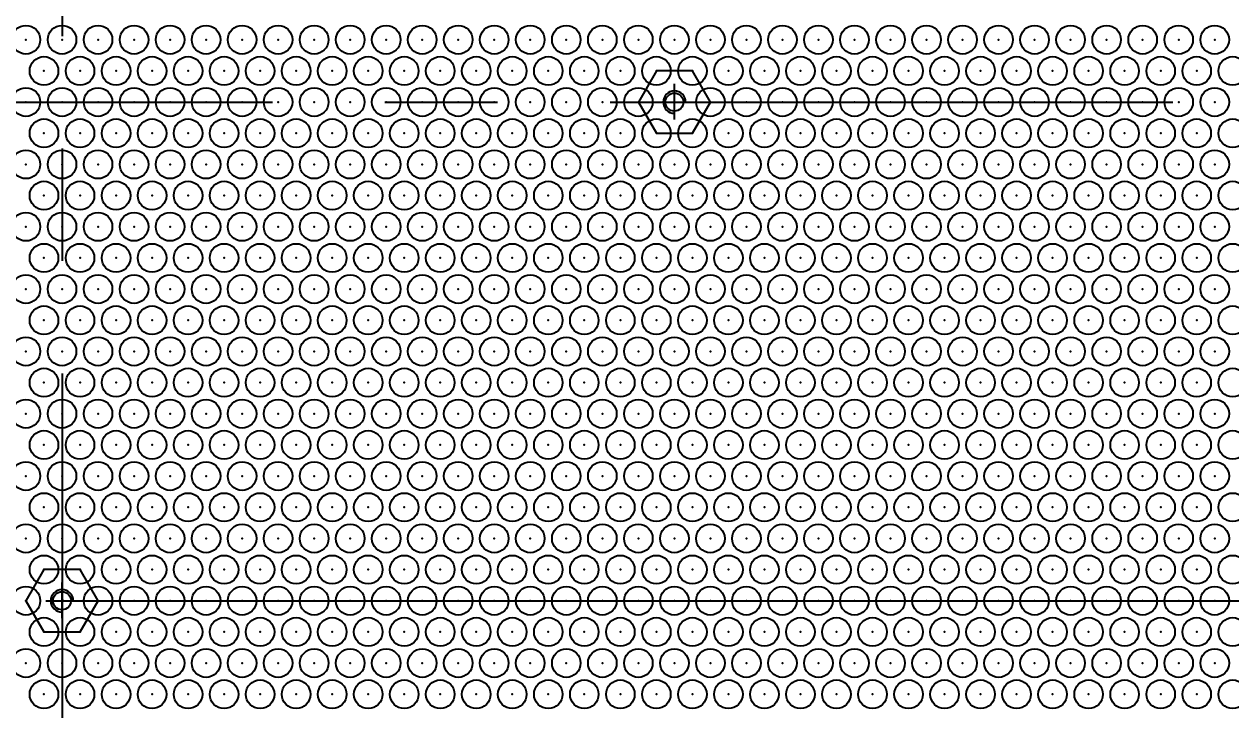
# Model space of a CAD drawing. Extents: x 193 to 9179, y 3 to 6441.
# Drawn here: x 2261 to 3333, y 3801 to 4410 of the extents above; entities that cross this region are included whole.
import ezdxf

# ---------------------------------------------------------------- set-up
doc = ezdxf.new("R2010")
doc.units = 0
doc.header["$LTSCALE"] = 400
doc.header["$MEASUREMENT"] = 0
doc.linetypes.add('CENTER', pattern=[2, 1.25, -0.25, 0.25, -0.25])
for name, color, linetype in [('1', 1, 'CENTER'), ('3', 3, 'CONTINUOUS'), ('4', 4, 'CONTINUOUS')]:
    doc.layers.add(name, color=color, linetype=linetype)
doc.styles.add('ROMANS', font='romans.shx', dxfattribs={"bigfont": 'whgtxt.shx'})

msp = doc.modelspace()

# ---------------------------------------------------------------- linework, layer by layer
at = {"layer": '1'}
for p, q in [((2294.9, 5699.9), (2294.9, 2781.2)), ((381.8, 4341.2), (4290.1, 4341.2))]:
    msp.add_line(p, q, dxfattribs=at)
at = {"layer": '3', "linetype": 'CENTER'}
for p, q in [((2822.9, 4368.9), (2806.9, 4341.2)), ((2854.9, 4368.9), (2822.9, 4368.9)), ((2870.9, 4341.2), (2854.9, 4368.9)), ((2806.9, 4341.2), (2822.9, 4313.5)), ((2854.9, 4313.5), (2870.9, 4341.2)), ((2822.9, 4313.5), (2854.9, 4313.5)), ((2278.9, 3925.5), (2262.9, 3897.8)), ((2310.9, 3925.5), (2278.9, 3925.5)), ((2326.9, 3897.8), (2310.9, 3925.5)), ((2262.9, 3897.8), (2278.9, 3870.1)), ((2310.9, 3870.1), (2326.9, 3897.8)), ((2278.9, 3870.1), (2310.9, 3870.1))]:
    msp.add_line(p, q, dxfattribs=at)
at = {"layer": '3'}
for centre, radius in [((2294.9, 4341.2), 1330.2), ((2838.9, 4341.2), 8), ((2294.9, 3897.8), 8)]:
    msp.add_circle(centre, radius, dxfattribs=at)
at = {"layer": '4'}
for p, q in [((2838.9, 4325.8), (2838.9, 4357.5)), ((2294.9, 3882.4), (2294.9, 3914.1))]:
    msp.add_line(p, q, dxfattribs=at)
at = {"layer": '4', "color": 4}
for p, q in [((2824.5, 4341.2), (2853, 4341.2)), ((2280.5, 3897.8), (2309, 3897.8)), ((2296.2, 3897.8), (3507.8, 3897.8))]:
    msp.add_line(p, q, dxfattribs=at)
at = {"layer": '4'}
for centre in [(2262.9, 4396.6), (2294.9, 4396.6), (2326.9, 4396.6), (2358.9, 4396.6), (2390.9, 4396.6), (2422.9, 4396.6), (2454.9, 4396.6), (2486.9, 4396.6), (2518.9, 4396.6), (2550.9, 4396.6), (2582.9, 4396.6), (2614.9, 4396.6), (2646.9, 4396.6), (2678.9, 4396.6), (2710.9, 4396.6), (2742.9, 4396.6), (2774.9, 4396.6), (2806.9, 4396.6), (2838.9, 4396.6), (2870.9, 4396.6), (2902.9, 4396.6), (2934.9, 4396.6), (2966.9, 4396.6), (2998.9, 4396.6), (3030.9, 4396.6), (3062.9, 4396.6), (3094.9, 4396.6), (3126.9, 4396.6), (3158.9, 4396.6), (3190.9, 4396.6), (3222.9, 4396.6), (3254.9, 4396.6), (3286.9, 4396.6), (3318.9, 4396.6), (2278.9, 4368.9), (2310.9, 4368.9), (2342.9, 4368.9), (2374.9, 4368.9), (2406.9, 4368.9), (2438.9, 4368.9), (2470.9, 4368.9), (2502.9, 4368.9), (2534.9, 4368.9), (2566.9, 4368.9), (2598.9, 4368.9), (2630.9, 4368.9), (2662.9, 4368.9), (2694.9, 4368.9), (2726.9, 4368.9), (2758.9, 4368.9), (2790.9, 4368.9), (2822.9, 4368.9), (2854.9, 4368.9), (2886.9, 4368.9), (2918.9, 4368.9), (2950.9, 4368.9), (2982.9, 4368.9), (3014.9, 4368.9), (3046.9, 4368.9), (3078.9, 4368.9), (3110.9, 4368.9), (3142.9, 4368.9), (3174.9, 4368.9), (3206.9, 4368.9), (3238.9, 4368.9), (3270.9, 4368.9), (3302.9, 4368.9), (3334.9, 4368.9), (2262.9, 4341.2), (2294.9, 4341.2), (2326.9, 4341.2), (2358.9, 4341.2), (2390.9, 4341.2), (2422.9, 4341.2), (2454.9, 4341.2), (2486.9, 4341.2), (2518.9, 4341.2), (2550.9, 4341.2), (2582.9, 4341.2), (2614.9, 4341.2), (2646.9, 4341.2), (2678.9, 4341.2), (2710.9, 4341.2), (2742.9, 4341.2), (2774.9, 4341.2), (2806.9, 4341.2), (2870.9, 4341.2), (2902.9, 4341.2), (2934.9, 4341.2), (2966.9, 4341.2), (2998.9, 4341.2), (3030.9, 4341.2), (3062.9, 4341.2), (3094.9, 4341.2), (3126.9, 4341.2), (3158.9, 4341.2), (3190.9, 4341.2), (3222.9, 4341.2), (3254.9, 4341.2), (3286.9, 4341.2), (3318.9, 4341.2), (2278.9, 4313.5), (2310.9, 4313.5), (2342.9, 4313.5), (2374.9, 4313.5), (2406.9, 4313.5), (2438.9, 4313.5), (2470.9, 4313.5), (2502.9, 4313.5), (2534.9, 4313.5), (2566.9, 4313.5), (2598.9, 4313.5), (2630.9, 4313.5), (2662.9, 4313.5), (2694.9, 4313.5), (2726.9, 4313.5), (2758.9, 4313.5), (2790.9, 4313.5), (2822.9, 4313.5), (2854.9, 4313.5), (2886.9, 4313.5), (2918.9, 4313.5), (2950.9, 4313.5), (2982.9, 4313.5), (3014.9, 4313.5), (3046.9, 4313.5), (3078.9, 4313.5), (3110.9, 4313.5), (3142.9, 4313.5), (3174.9, 4313.5), (3206.9, 4313.5), (3238.9, 4313.5), (3270.9, 4313.5), (3302.9, 4313.5), (3334.9, 4313.5), (2262.9, 4285.8), (2294.9, 4285.8), (2326.9, 4285.8), (2358.9, 4285.8), (2390.9, 4285.8), (2422.9, 4285.8), (2454.9, 4285.8), (2486.9, 4285.8), (2518.9, 4285.8), (2550.9, 4285.8), (2582.9, 4285.8), (2614.9, 4285.8), (2646.9, 4285.8), (2678.9, 4285.8), (2710.9, 4285.8), (2742.9, 4285.8), (2774.9, 4285.8), (2806.9, 4285.8), (2838.9, 4285.8), (2870.9, 4285.8), (2902.9, 4285.8), (2934.9, 4285.8), (2966.9, 4285.8), (2998.9, 4285.8), (3030.9, 4285.8), (3062.9, 4285.8), (3094.9, 4285.8), (3126.9, 4285.8), (3158.9, 4285.8), (3190.9, 4285.8), (3222.9, 4285.8), (3254.9, 4285.8), (3286.9, 4285.8), (3318.9, 4285.8), (2278.9, 4258.1), (2310.9, 4258.1), (2342.9, 4258.1), (2374.9, 4258.1), (2406.9, 4258.1), (2438.9, 4258.1), (2470.9, 4258.1), (2502.9, 4258.1), (2534.9, 4258.1), (2566.9, 4258.1), (2598.9, 4258.1), (2630.9, 4258.1), (2662.9, 4258.1), (2694.9, 4258.1), (2726.9, 4258.1), (2758.9, 4258.1), (2790.9, 4258.1), (2822.9, 4258.1), (2854.9, 4258.1), (2886.9, 4258.1), (2918.9, 4258.1), (2950.9, 4258.1), (2982.9, 4258.1), (3014.9, 4258.1), (3046.9, 4258.1), (3078.9, 4258.1), (3110.9, 4258.1), (3142.9, 4258.1), (3174.9, 4258.1), (3206.9, 4258.1), (3238.9, 4258.1), (3270.9, 4258.1), (3302.9, 4258.1), (3334.9, 4258.1), (2262.9, 4230.4), (2294.9, 4230.4), (2326.9, 4230.4), (2358.9, 4230.4), (2390.9, 4230.4), (2422.9, 4230.4), (2454.9, 4230.4), (2486.9, 4230.4), (2518.9, 4230.4), (2550.9, 4230.4), (2582.9, 4230.4), (2614.9, 4230.4), (2646.9, 4230.4), (2678.9, 4230.4), (2710.9, 4230.4), (2742.9, 4230.4), (2774.9, 4230.4), (2806.9, 4230.4), (2838.9, 4230.4), (2870.9, 4230.4), (2902.9, 4230.4), (2934.9, 4230.4), (2966.9, 4230.4), (2998.9, 4230.4), (3030.9, 4230.4), (3062.9, 4230.4), (3094.9, 4230.4), (3126.9, 4230.4), (3158.9, 4230.4), (3190.9, 4230.4), (3222.9, 4230.4), (3254.9, 4230.4), (3286.9, 4230.4), (3318.9, 4230.4), (2278.9, 4202.6), (2310.9, 4202.6), (2342.9, 4202.6), (2374.9, 4202.6), (2406.9, 4202.6), (2438.9, 4202.6), (2470.9, 4202.6), (2502.9, 4202.6), (2534.9, 4202.6), (2566.9, 4202.6), (2598.9, 4202.6), (2630.9, 4202.6), (2662.9, 4202.6), (2694.9, 4202.6), (2726.9, 4202.6), (2758.9, 4202.6), (2790.9, 4202.6), (2822.9, 4202.6), (2854.9, 4202.6), (2886.9, 4202.6), (2918.9, 4202.6), (2950.9, 4202.6), (2982.9, 4202.6), (3014.9, 4202.6), (3046.9, 4202.6), (3078.9, 4202.6), (3110.9, 4202.6), (3142.9, 4202.6), (3174.9, 4202.6), (3206.9, 4202.6), (3238.9, 4202.6), (3270.9, 4202.6), (3302.9, 4202.6), (3334.9, 4202.6), (2262.9, 4174.9), (2294.9, 4174.9), (2326.9, 4174.9), (2358.9, 4174.9), (2390.9, 4174.9), (2422.9, 4174.9), (2454.9, 4174.9), (2486.9, 4174.9), (2518.9, 4174.9), (2550.9, 4174.9), (2582.9, 4174.9), (2614.9, 4174.9), (2646.9, 4174.9), (2678.9, 4174.9), (2710.9, 4174.9), (2742.9, 4174.9), (2774.9, 4174.9), (2806.9, 4174.9), (2838.9, 4174.9), (2870.9, 4174.9), (2902.9, 4174.9), (2934.9, 4174.9), (2966.9, 4174.9), (2998.9, 4174.9), (3030.9, 4174.9), (3062.9, 4174.9), (3094.9, 4174.9), (3126.9, 4174.9), (3158.9, 4174.9), (3190.9, 4174.9), (3222.9, 4174.9), (3254.9, 4174.9), (3286.9, 4174.9), (3318.9, 4174.9), (2278.9, 4147.2), (2310.9, 4147.2), (2342.9, 4147.2), (2374.9, 4147.2), (2406.9, 4147.2), (2438.9, 4147.2), (2470.9, 4147.2), (2502.9, 4147.2), (2534.9, 4147.2), (2566.9, 4147.2), (2598.9, 4147.2), (2630.9, 4147.2), (2662.9, 4147.2), (2694.9, 4147.2), (2726.9, 4147.2), (2758.9, 4147.2), (2790.9, 4147.2), (2822.9, 4147.2), (2854.9, 4147.2), (2886.9, 4147.2), (2918.9, 4147.2), (2950.9, 4147.2), (2982.9, 4147.2), (3014.9, 4147.2), (3046.9, 4147.2), (3078.9, 4147.2), (3110.9, 4147.2), (3142.9, 4147.2), (3174.9, 4147.2), (3206.9, 4147.2), (3238.9, 4147.2), (3270.9, 4147.2), (3302.9, 4147.2), (3334.9, 4147.2), (2262.9, 4119.5), (2294.9, 4119.5), (2326.9, 4119.5), (2358.9, 4119.5), (2390.9, 4119.5), (2422.9, 4119.5), (2454.9, 4119.5), (2486.9, 4119.5), (2518.9, 4119.5), (2550.9, 4119.5), (2582.9, 4119.5), (2614.9, 4119.5), (2646.9, 4119.5), (2678.9, 4119.5), (2710.9, 4119.5), (2742.9, 4119.5), (2774.9, 4119.5), (2806.9, 4119.5), (2838.9, 4119.5), (2870.9, 4119.5), (2902.9, 4119.5), (2934.9, 4119.5), (2966.9, 4119.5), (2998.9, 4119.5), (3030.9, 4119.5), (3062.9, 4119.5), (3094.9, 4119.5), (3126.9, 4119.5), (3158.9, 4119.5), (3190.9, 4119.5), (3222.9, 4119.5), (3254.9, 4119.5), (3286.9, 4119.5), (3318.9, 4119.5), (2278.9, 4091.8), (2310.9, 4091.8), (2342.9, 4091.8), (2374.9, 4091.8), (2406.9, 4091.8), (2438.9, 4091.8), (2470.9, 4091.8), (2502.9, 4091.8), (2534.9, 4091.8), (2566.9, 4091.8), (2598.9, 4091.8), (2630.9, 4091.8), (2662.9, 4091.8), (2694.9, 4091.8), (2726.9, 4091.8), (2758.9, 4091.8), (2790.9, 4091.8), (2822.9, 4091.8), (2854.9, 4091.8), (2886.9, 4091.8), (2918.9, 4091.8), (2950.9, 4091.8), (2982.9, 4091.8), (3014.9, 4091.8), (3046.9, 4091.8), (3078.9, 4091.8), (3110.9, 4091.8), (3142.9, 4091.8), (3174.9, 4091.8), (3206.9, 4091.8), (3238.9, 4091.8), (3270.9, 4091.8), (3302.9, 4091.8), (3334.9, 4091.8), (2262.9, 4064.1), (2294.9, 4064.1), (2326.9, 4064.1), (2358.9, 4064.1), (2390.9, 4064.1), (2422.9, 4064.1), (2454.9, 4064.1), (2486.9, 4064.1), (2518.9, 4064.1), (2550.9, 4064.1), (2582.9, 4064.1), (2614.9, 4064.1), (2646.9, 4064.1), (2678.9, 4064.1), (2710.9, 4064.1), (2742.9, 4064.1), (2774.9, 4064.1), (2806.9, 4064.1), (2838.9, 4064.1), (2870.9, 4064.1), (2902.9, 4064.1), (2934.9, 4064.1), (2966.9, 4064.1), (2998.9, 4064.1), (3030.9, 4064.1), (3062.9, 4064.1), (3094.9, 4064.1), (3126.9, 4064.1), (3158.9, 4064.1), (3190.9, 4064.1), (3222.9, 4064.1), (3254.9, 4064.1), (3286.9, 4064.1), (3318.9, 4064.1), (2278.9, 4036.4), (2310.9, 4036.4), (2342.9, 4036.4), (2374.9, 4036.4), (2406.9, 4036.4), (2438.9, 4036.4), (2470.9, 4036.4), (2502.9, 4036.4), (2534.9, 4036.4), (2566.9, 4036.4), (2598.9, 4036.4), (2630.9, 4036.4), (2662.9, 4036.4), (2694.9, 4036.4), (2726.9, 4036.4), (2758.9, 4036.4), (2790.9, 4036.4), (2822.9, 4036.4), (2854.9, 4036.4), (2886.9, 4036.4), (2918.9, 4036.4), (2950.9, 4036.4), (2982.9, 4036.4), (3014.9, 4036.4), (3046.9, 4036.4), (3078.9, 4036.4), (3110.9, 4036.4), (3142.9, 4036.4), (3174.9, 4036.4), (3206.9, 4036.4), (3238.9, 4036.4), (3270.9, 4036.4), (3302.9, 4036.4), (3334.9, 4036.4), (2262.9, 4008.7), (2294.9, 4008.7), (2326.9, 4008.7), (2358.9, 4008.7), (2390.9, 4008.7), (2422.9, 4008.7), (2454.9, 4008.7), (2486.9, 4008.7), (2518.9, 4008.7), (2550.9, 4008.7), (2582.9, 4008.7), (2614.9, 4008.7), (2646.9, 4008.7), (2678.9, 4008.7), (2710.9, 4008.7), (2742.9, 4008.7), (2774.9, 4008.7), (2806.9, 4008.7), (2838.9, 4008.7), (2870.9, 4008.7), (2902.9, 4008.7), (2934.9, 4008.7), (2966.9, 4008.7), (2998.9, 4008.7), (3030.9, 4008.7), (3062.9, 4008.7), (3094.9, 4008.7), (3126.9, 4008.7), (3158.9, 4008.7), (3190.9, 4008.7), (3222.9, 4008.7), (3254.9, 4008.7), (3286.9, 4008.7), (3318.9, 4008.7), (2278.9, 3980.9), (2310.9, 3980.9), (2342.9, 3980.9), (2374.9, 3980.9), (2406.9, 3980.9), (2438.9, 3980.9), (2470.9, 3980.9), (2502.9, 3980.9), (2534.9, 3980.9), (2566.9, 3980.9), (2598.9, 3980.9), (2630.9, 3980.9), (2662.9, 3980.9), (2694.9, 3980.9), (2726.9, 3980.9), (2758.9, 3980.9), (2790.9, 3980.9), (2822.9, 3980.9), (2854.9, 3980.9), (2886.9, 3980.9), (2918.9, 3980.9), (2950.9, 3980.9), (2982.9, 3980.9), (3014.9, 3980.9), (3046.9, 3980.9), (3078.9, 3980.9), (3110.9, 3980.9), (3142.9, 3980.9), (3174.9, 3980.9), (3206.9, 3980.9), (3238.9, 3980.9), (3270.9, 3980.9), (3302.9, 3980.9), (3334.9, 3980.9), (2262.9, 3953.2), (2294.9, 3953.2), (2326.9, 3953.2), (2358.9, 3953.2), (2390.9, 3953.2), (2422.9, 3953.2), (2454.9, 3953.2), (2486.9, 3953.2), (2518.9, 3953.2), (2550.9, 3953.2), (2582.9, 3953.2), (2614.9, 3953.2), (2646.9, 3953.2), (2678.9, 3953.2), (2710.9, 3953.2), (2742.9, 3953.2), (2774.9, 3953.2), (2806.9, 3953.2), (2838.9, 3953.2), (2870.9, 3953.2), (2902.9, 3953.2), (2934.9, 3953.2), (2966.9, 3953.2), (2998.9, 3953.2), (3030.9, 3953.2), (3062.9, 3953.2), (3094.9, 3953.2), (3126.9, 3953.2), (3158.9, 3953.2), (3190.9, 3953.2), (3222.9, 3953.2), (3254.9, 3953.2), (3286.9, 3953.2), (3318.9, 3953.2), (2278.9, 3925.5), (2310.9, 3925.5), (2342.9, 3925.5), (2374.9, 3925.5), (2406.9, 3925.5), (2438.9, 3925.5), (2470.9, 3925.5), (2502.9, 3925.5), (2534.9, 3925.5), (2566.9, 3925.5), (2598.9, 3925.5), (2630.9, 3925.5), (2662.9, 3925.5), (2694.9, 3925.5), (2726.9, 3925.5), (2758.9, 3925.5), (2790.9, 3925.5), (2822.9, 3925.5), (2854.9, 3925.5), (2886.9, 3925.5), (2918.9, 3925.5), (2950.9, 3925.5), (2982.9, 3925.5), (3014.9, 3925.5), (3046.9, 3925.5), (3078.9, 3925.5), (3110.9, 3925.5), (3142.9, 3925.5), (3174.9, 3925.5), (3206.9, 3925.5), (3238.9, 3925.5), (3270.9, 3925.5), (3302.9, 3925.5), (3334.9, 3925.5), (2262.9, 3897.8), (2326.9, 3897.8), (2358.9, 3897.8), (2390.9, 3897.8), (2422.9, 3897.8), (2454.9, 3897.8), (2486.9, 3897.8), (2518.9, 3897.8), (2550.9, 3897.8), (2582.9, 3897.8), (2614.9, 3897.8), (2646.9, 3897.8), (2678.9, 3897.8), (2710.9, 3897.8), (2742.9, 3897.8), (2774.9, 3897.8), (2806.9, 3897.8), (2838.9, 3897.8), (2870.9, 3897.8), (2902.9, 3897.8), (2934.9, 3897.8), (2966.9, 3897.8), (2998.9, 3897.8), (3030.9, 3897.8), (3062.9, 3897.8), (3094.9, 3897.8), (3126.9, 3897.8), (3158.9, 3897.8), (3190.9, 3897.8), (3222.9, 3897.8), (3254.9, 3897.8), (3286.9, 3897.8), (3318.9, 3897.8), (2278.9, 3870.1), (2310.9, 3870.1), (2342.9, 3870.1), (2374.9, 3870.1), (2406.9, 3870.1), (2438.9, 3870.1), (2470.9, 3870.1), (2502.9, 3870.1), (2534.9, 3870.1), (2566.9, 3870.1), (2598.9, 3870.1), (2630.9, 3870.1), (2662.9, 3870.1), (2694.9, 3870.1), (2726.9, 3870.1), (2758.9, 3870.1), (2790.9, 3870.1), (2822.9, 3870.1), (2854.9, 3870.1), (2886.9, 3870.1), (2918.9, 3870.1), (2950.9, 3870.1), (2982.9, 3870.1), (3014.9, 3870.1), (3046.9, 3870.1), (3078.9, 3870.1), (3110.9, 3870.1), (3142.9, 3870.1), (3174.9, 3870.1), (3206.9, 3870.1), (3238.9, 3870.1), (3270.9, 3870.1), (3302.9, 3870.1), (3334.9, 3870.1), (2262.9, 3842.4), (2294.9, 3842.4), (2326.9, 3842.4), (2358.9, 3842.4), (2390.9, 3842.4), (2422.9, 3842.4), (2454.9, 3842.4), (2486.9, 3842.4), (2518.9, 3842.4), (2550.9, 3842.4), (2582.9, 3842.4), (2614.9, 3842.4), (2646.9, 3842.4), (2678.9, 3842.4), (2710.9, 3842.4), (2742.9, 3842.4), (2774.9, 3842.4), (2806.9, 3842.4), (2838.9, 3842.4), (2870.9, 3842.4), (2902.9, 3842.4), (2934.9, 3842.4), (2966.9, 3842.4), (2998.9, 3842.4), (3030.9, 3842.4), (3062.9, 3842.4), (3094.9, 3842.4), (3126.9, 3842.4), (3158.9, 3842.4), (3190.9, 3842.4), (3222.9, 3842.4), (3254.9, 3842.4), (3286.9, 3842.4), (3318.9, 3842.4), (2278.9, 3814.7), (2310.9, 3814.7), (2342.9, 3814.7), (2374.9, 3814.7), (2406.9, 3814.7), (2438.9, 3814.7), (2470.9, 3814.7), (2502.9, 3814.7), (2534.9, 3814.7), (2566.9, 3814.7), (2598.9, 3814.7), (2630.9, 3814.7), (2662.9, 3814.7), (2694.9, 3814.7), (2726.9, 3814.7), (2758.9, 3814.7), (2790.9, 3814.7), (2822.9, 3814.7), (2854.9, 3814.7), (2886.9, 3814.7), (2918.9, 3814.7), (2950.9, 3814.7), (2982.9, 3814.7), (3014.9, 3814.7), (3046.9, 3814.7), (3078.9, 3814.7), (3110.9, 3814.7), (3142.9, 3814.7), (3174.9, 3814.7), (3206.9, 3814.7), (3238.9, 3814.7), (3270.9, 3814.7), (3302.9, 3814.7), (3334.9, 3814.7)]:
    msp.add_circle(centre, 12.7, dxfattribs=at)
for centre in [(2838.9, 4341.2), (2294.9, 3897.8)]:
    msp.add_arc(centre, 10, 0, 270, dxfattribs=at)
for p in [(2262.9, 4396.6), (2294.9, 4396.6), (2326.9, 4396.6), (2358.9, 4396.6), (2390.9, 4396.6), (2422.9, 4396.6), (2454.9, 4396.6), (2486.9, 4396.6), (2518.9, 4396.6), (2550.9, 4396.6), (2582.9, 4396.6), (2614.9, 4396.6), (2646.9, 4396.6), (2678.9, 4396.6), (2710.9, 4396.6), (2742.9, 4396.6), (2774.9, 4396.6), (2806.9, 4396.6), (2838.9, 4396.6), (2870.9, 4396.6), (2902.9, 4396.6), (2934.9, 4396.6), (2966.9, 4396.6), (2998.9, 4396.6), (3030.9, 4396.6), (3062.9, 4396.6), (3094.9, 4396.6), (3126.9, 4396.6), (3158.9, 4396.6), (3190.9, 4396.6), (3222.9, 4396.6), (3254.9, 4396.6), (3286.9, 4396.6), (3318.9, 4396.6), (2278.9, 4368.9), (2310.9, 4368.9), (2342.9, 4368.9), (2374.9, 4368.9), (2406.9, 4368.9), (2438.9, 4368.9), (2470.9, 4368.9), (2502.9, 4368.9), (2534.9, 4368.9), (2566.9, 4368.9), (2598.9, 4368.9), (2630.9, 4368.9), (2662.9, 4368.9), (2694.9, 4368.9), (2726.9, 4368.9), (2758.9, 4368.9), (2790.9, 4368.9), (2822.9, 4368.9), (2854.9, 4368.9), (2886.9, 4368.9), (2918.9, 4368.9), (2950.9, 4368.9), (2982.9, 4368.9), (3014.9, 4368.9), (3046.9, 4368.9), (3078.9, 4368.9), (3110.9, 4368.9), (3142.9, 4368.9), (3174.9, 4368.9), (3206.9, 4368.9), (3238.9, 4368.9), (3270.9, 4368.9), (3302.9, 4368.9), (2262.9, 4341.2), (2294.9, 4341.2), (2326.9, 4341.2), (2358.9, 4341.2), (2390.9, 4341.2), (2422.9, 4341.2), (2454.9, 4341.2), (2486.9, 4341.2), (2518.9, 4341.2), (2550.9, 4341.2), (2582.9, 4341.2), (2614.9, 4341.2), (2646.9, 4341.2), (2678.9, 4341.2), (2710.9, 4341.2), (2742.9, 4341.2), (2774.9, 4341.2), (2806.9, 4341.2), (2838.8, 4341.2), (2838.9, 4341.2), (2838.9, 4341.2), (2870.9, 4341.2), (2902.9, 4341.2), (2934.9, 4341.2), (2966.9, 4341.2), (2998.9, 4341.2), (3030.9, 4341.2), (3062.9, 4341.2), (3094.9, 4341.2), (3126.9, 4341.2), (3158.9, 4341.2), (3190.9, 4341.2), (3222.9, 4341.2), (3254.9, 4341.2), (3286.9, 4341.2), (3318.9, 4341.2), (2278.9, 4313.5), (2310.9, 4313.5), (2342.9, 4313.5), (2374.9, 4313.5), (2406.9, 4313.5), (2438.9, 4313.5), (2470.9, 4313.5), (2502.9, 4313.5), (2534.9, 4313.5), (2566.9, 4313.5), (2598.9, 4313.5), (2630.9, 4313.5), (2662.9, 4313.5), (2694.9, 4313.5), (2726.9, 4313.5), (2758.9, 4313.5), (2790.9, 4313.5), (2822.9, 4313.5), (2854.9, 4313.5), (2886.9, 4313.5), (2918.9, 4313.5), (2950.9, 4313.5), (2982.9, 4313.5), (3014.9, 4313.5), (3046.9, 4313.5), (3078.9, 4313.5), (3110.9, 4313.5), (3142.9, 4313.5), (3174.9, 4313.5), (3206.9, 4313.5), (3238.9, 4313.5), (3270.9, 4313.5), (3302.9, 4313.5), (2262.9, 4285.8), (2294.9, 4285.8), (2326.9, 4285.8), (2358.9, 4285.8), (2390.9, 4285.8), (2422.9, 4285.8), (2454.9, 4285.8), (2486.9, 4285.8), (2518.9, 4285.8), (2550.9, 4285.8), (2582.9, 4285.8), (2614.9, 4285.8), (2646.9, 4285.8), (2678.9, 4285.8), (2710.9, 4285.8), (2742.9, 4285.8), (2774.9, 4285.8), (2806.9, 4285.8), (2838.9, 4285.8), (2870.9, 4285.8), (2902.9, 4285.8), (2934.9, 4285.8), (2966.9, 4285.8), (2998.9, 4285.8), (3030.9, 4285.8), (3062.9, 4285.8), (3094.9, 4285.8), (3126.9, 4285.8), (3158.9, 4285.8), (3190.9, 4285.8), (3222.9, 4285.8), (3254.9, 4285.8), (3286.9, 4285.8), (3318.9, 4285.8), (2278.9, 4258.1), (2310.9, 4258.1), (2342.9, 4258.1), (2374.9, 4258.1), (2406.9, 4258.1), (2438.9, 4258.1), (2470.9, 4258.1), (2502.9, 4258.1), (2534.9, 4258.1), (2566.9, 4258.1), (2598.9, 4258.1), (2630.9, 4258.1), (2662.9, 4258.1), (2694.9, 4258.1), (2726.9, 4258.1), (2758.9, 4258.1), (2790.9, 4258.1), (2822.9, 4258.1), (2854.9, 4258.1), (2886.9, 4258.1), (2918.9, 4258.1), (2950.9, 4258.1), (2982.9, 4258.1), (3014.9, 4258.1), (3046.9, 4258.1), (3078.9, 4258.1), (3110.9, 4258.1), (3142.9, 4258.1), (3174.9, 4258.1), (3206.9, 4258.1), (3238.9, 4258.1), (3270.9, 4258.1), (3302.9, 4258.1), (2262.9, 4230.4), (2294.9, 4230.4), (2326.9, 4230.4), (2358.9, 4230.4), (2390.9, 4230.4), (2422.9, 4230.4), (2454.9, 4230.4), (2486.9, 4230.4), (2518.9, 4230.4), (2550.9, 4230.4), (2582.9, 4230.4), (2614.9, 4230.4), (2646.9, 4230.4), (2678.9, 4230.4), (2710.9, 4230.4), (2742.9, 4230.4), (2774.9, 4230.4), (2806.9, 4230.4), (2838.9, 4230.4), (2870.9, 4230.4), (2902.9, 4230.4), (2934.9, 4230.4), (2966.9, 4230.4), (2998.9, 4230.4), (3030.9, 4230.4), (3062.9, 4230.4), (3094.9, 4230.4), (3126.9, 4230.4), (3158.9, 4230.4), (3190.9, 4230.4), (3222.9, 4230.4), (3254.9, 4230.4), (3286.9, 4230.4), (3318.9, 4230.4), (2278.9, 4202.6), (2310.9, 4202.6), (2342.9, 4202.6), (2374.9, 4202.6), (2406.9, 4202.6), (2438.9, 4202.6), (2470.9, 4202.6), (2502.9, 4202.6), (2534.9, 4202.6), (2566.9, 4202.6), (2598.9, 4202.6), (2630.9, 4202.6), (2662.9, 4202.6), (2694.9, 4202.6), (2726.9, 4202.6), (2758.9, 4202.6), (2790.9, 4202.6), (2822.9, 4202.6), (2854.9, 4202.6), (2886.9, 4202.6), (2918.9, 4202.6), (2950.9, 4202.6), (2982.9, 4202.6), (3014.9, 4202.6), (3046.9, 4202.6), (3078.9, 4202.6), (3110.9, 4202.6), (3142.9, 4202.6), (3174.9, 4202.6), (3206.9, 4202.6), (3238.9, 4202.6), (3270.9, 4202.6), (3302.9, 4202.6), (2262.9, 4174.9), (2294.9, 4174.9), (2326.9, 4174.9), (2358.9, 4174.9), (2390.9, 4174.9), (2422.9, 4174.9), (2454.9, 4174.9), (2486.9, 4174.9), (2518.9, 4174.9), (2550.9, 4174.9), (2582.9, 4174.9), (2614.9, 4174.9), (2646.9, 4174.9), (2678.9, 4174.9), (2710.9, 4174.9), (2742.9, 4174.9), (2774.9, 4174.9), (2806.9, 4174.9), (2838.9, 4174.9), (2870.9, 4174.9), (2902.9, 4174.9), (2934.9, 4174.9), (2966.9, 4174.9), (2998.9, 4174.9), (3030.9, 4174.9), (3062.9, 4174.9), (3094.9, 4174.9), (3126.9, 4174.9), (3158.9, 4174.9), (3190.9, 4174.9), (3222.9, 4174.9), (3254.9, 4174.9), (3286.9, 4174.9), (3318.9, 4174.9), (2278.9, 4147.2), (2310.9, 4147.2), (2342.9, 4147.2), (2374.9, 4147.2), (2406.9, 4147.2), (2438.9, 4147.2), (2470.9, 4147.2), (2502.9, 4147.2), (2534.9, 4147.2), (2566.9, 4147.2), (2598.9, 4147.2), (2630.9, 4147.2), (2662.9, 4147.2), (2694.9, 4147.2), (2726.9, 4147.2), (2758.9, 4147.2), (2790.9, 4147.2), (2822.9, 4147.2), (2854.9, 4147.2), (2886.9, 4147.2), (2918.9, 4147.2), (2950.9, 4147.2), (2982.9, 4147.2), (3014.9, 4147.2), (3046.9, 4147.2), (3078.9, 4147.2), (3110.9, 4147.2), (3142.9, 4147.2), (3174.9, 4147.2), (3206.9, 4147.2), (3238.9, 4147.2), (3270.9, 4147.2), (3302.9, 4147.2), (2262.9, 4119.5), (2294.9, 4119.5), (2326.9, 4119.5), (2358.9, 4119.5), (2390.9, 4119.5), (2422.9, 4119.5), (2454.9, 4119.5), (2486.9, 4119.5), (2518.9, 4119.5), (2550.9, 4119.5), (2582.9, 4119.5), (2614.9, 4119.5), (2646.9, 4119.5), (2678.9, 4119.5), (2710.9, 4119.5), (2742.9, 4119.5), (2774.9, 4119.5), (2806.9, 4119.5), (2838.9, 4119.5), (2870.9, 4119.5), (2902.9, 4119.5), (2934.9, 4119.5), (2966.9, 4119.5), (2998.9, 4119.5), (3030.9, 4119.5), (3062.9, 4119.5), (3094.9, 4119.5), (3126.9, 4119.5), (3158.9, 4119.5), (3190.9, 4119.5), (3222.9, 4119.5), (3254.9, 4119.5), (3286.9, 4119.5), (3318.9, 4119.5), (2278.9, 4091.8), (2310.9, 4091.8), (2342.9, 4091.8), (2374.9, 4091.8), (2406.9, 4091.8), (2438.9, 4091.8), (2470.9, 4091.8), (2502.9, 4091.8), (2534.9, 4091.8), (2566.9, 4091.8), (2598.9, 4091.8), (2630.9, 4091.8), (2662.9, 4091.8), (2694.9, 4091.8), (2726.9, 4091.8), (2758.9, 4091.8), (2790.9, 4091.8), (2822.9, 4091.8), (2854.9, 4091.8), (2886.9, 4091.8), (2918.9, 4091.8), (2950.9, 4091.8), (2982.9, 4091.8), (3014.9, 4091.8), (3046.9, 4091.8), (3078.9, 4091.8), (3110.9, 4091.8), (3142.9, 4091.8), (3174.9, 4091.8), (3206.9, 4091.8), (3238.9, 4091.8), (3270.9, 4091.8), (3302.9, 4091.8), (2262.9, 4064.1), (2294.9, 4064.1), (2326.9, 4064.1), (2358.9, 4064.1), (2390.9, 4064.1), (2422.9, 4064.1), (2454.9, 4064.1), (2486.9, 4064.1), (2518.9, 4064.1), (2550.9, 4064.1), (2582.9, 4064.1), (2614.9, 4064.1), (2646.9, 4064.1), (2678.9, 4064.1), (2710.9, 4064.1), (2742.9, 4064.1), (2774.9, 4064.1), (2806.9, 4064.1), (2838.9, 4064.1), (2870.9, 4064.1), (2902.9, 4064.1), (2934.9, 4064.1), (2966.9, 4064.1), (2998.9, 4064.1), (3030.9, 4064.1), (3062.9, 4064.1), (3094.9, 4064.1), (3126.9, 4064.1), (3158.9, 4064.1), (3190.9, 4064.1), (3222.9, 4064.1), (3254.9, 4064.1), (3286.9, 4064.1), (3318.9, 4064.1), (2278.9, 4036.4), (2310.9, 4036.4), (2342.9, 4036.4), (2374.9, 4036.4), (2406.9, 4036.4), (2438.9, 4036.4), (2470.9, 4036.4), (2502.9, 4036.4), (2534.9, 4036.4), (2566.9, 4036.4), (2598.9, 4036.4), (2630.9, 4036.4), (2662.9, 4036.4), (2694.9, 4036.4), (2726.9, 4036.4), (2758.9, 4036.4), (2790.9, 4036.4), (2822.9, 4036.4), (2854.9, 4036.4), (2886.9, 4036.4), (2918.9, 4036.4), (2950.9, 4036.4), (2982.9, 4036.4), (3014.9, 4036.4), (3046.9, 4036.4), (3078.9, 4036.4), (3110.9, 4036.4), (3142.9, 4036.4), (3174.9, 4036.4), (3206.9, 4036.4), (3238.9, 4036.4), (3270.9, 4036.4), (3302.9, 4036.4), (2262.9, 4008.7), (2294.9, 4008.7), (2326.9, 4008.7), (2358.9, 4008.7), (2390.9, 4008.7), (2422.9, 4008.7), (2454.9, 4008.7), (2486.9, 4008.7), (2518.9, 4008.7), (2550.9, 4008.7), (2582.9, 4008.7), (2614.9, 4008.7), (2646.9, 4008.7), (2678.9, 4008.7), (2710.9, 4008.7), (2742.9, 4008.7), (2774.9, 4008.7), (2806.9, 4008.7), (2838.9, 4008.7), (2870.9, 4008.7), (2902.9, 4008.7), (2934.9, 4008.7), (2966.9, 4008.7), (2998.9, 4008.7), (3030.9, 4008.7), (3062.9, 4008.7), (3094.9, 4008.7), (3126.9, 4008.7), (3158.9, 4008.7), (3190.9, 4008.7), (3222.9, 4008.7), (3254.9, 4008.7), (3286.9, 4008.7), (3318.9, 4008.7), (2278.9, 3980.9), (2310.9, 3980.9), (2342.9, 3980.9), (2374.9, 3980.9), (2406.9, 3980.9), (2438.9, 3980.9), (2470.9, 3980.9), (2502.9, 3980.9), (2534.9, 3980.9), (2566.9, 3980.9), (2598.9, 3980.9), (2630.9, 3980.9), (2662.9, 3980.9), (2694.9, 3980.9), (2726.9, 3980.9), (2758.9, 3980.9), (2790.9, 3980.9), (2822.9, 3980.9), (2854.9, 3980.9), (2886.9, 3980.9), (2918.9, 3980.9), (2950.9, 3980.9), (2982.9, 3980.9), (3014.9, 3980.9), (3046.9, 3980.9), (3078.9, 3980.9), (3110.9, 3980.9), (3142.9, 3980.9), (3174.9, 3980.9), (3206.9, 3980.9), (3238.9, 3980.9), (3270.9, 3980.9), (3302.9, 3980.9), (2262.9, 3953.2), (2294.9, 3953.2), (2326.9, 3953.2), (2358.9, 3953.2), (2390.9, 3953.2), (2422.9, 3953.2), (2454.9, 3953.2), (2486.9, 3953.2), (2518.9, 3953.2), (2550.9, 3953.2), (2582.9, 3953.2), (2614.9, 3953.2), (2646.9, 3953.2), (2678.9, 3953.2), (2710.9, 3953.2), (2742.9, 3953.2), (2774.9, 3953.2), (2806.9, 3953.2), (2838.9, 3953.2), (2870.9, 3953.2), (2902.9, 3953.2), (2934.9, 3953.2), (2966.9, 3953.2), (2998.9, 3953.2), (3030.9, 3953.2), (3062.9, 3953.2), (3094.9, 3953.2), (3126.9, 3953.2), (3158.9, 3953.2), (3190.9, 3953.2), (3222.9, 3953.2), (3254.9, 3953.2), (3286.9, 3953.2), (3318.9, 3953.2), (2278.9, 3925.5), (2310.9, 3925.5), (2342.9, 3925.5), (2374.9, 3925.5), (2406.9, 3925.5), (2438.9, 3925.5), (2470.9, 3925.5), (2502.9, 3925.5), (2534.9, 3925.5), (2566.9, 3925.5), (2598.9, 3925.5), (2630.9, 3925.5), (2662.9, 3925.5), (2694.9, 3925.5), (2726.9, 3925.5), (2758.9, 3925.5), (2790.9, 3925.5), (2822.9, 3925.5), (2854.9, 3925.5), (2886.9, 3925.5), (2918.9, 3925.5), (2950.9, 3925.5), (2982.9, 3925.5), (3014.9, 3925.5), (3046.9, 3925.5), (3078.9, 3925.5), (3110.9, 3925.5), (3142.9, 3925.5), (3174.9, 3925.5), (3206.9, 3925.5), (3238.9, 3925.5), (3270.9, 3925.5), (3302.9, 3925.5), (2262.9, 3897.8), (2294.9, 3897.8), (2296.1, 3897.8), (2296.2, 3897.8), (2326.9, 3897.8), (2358.9, 3897.8), (2390.9, 3897.8), (2422.9, 3897.8), (2454.9, 3897.8), (2486.9, 3897.8), (2518.9, 3897.8), (2550.9, 3897.8), (2582.9, 3897.8), (2614.9, 3897.8), (2646.9, 3897.8), (2678.9, 3897.8), (2710.9, 3897.8), (2742.9, 3897.8), (2774.9, 3897.8), (2806.9, 3897.8), (2838.9, 3897.8), (2870.9, 3897.8), (2902.9, 3897.8), (2934.9, 3897.8), (2966.9, 3897.8), (2998.9, 3897.8), (3030.9, 3897.8), (3062.9, 3897.8), (3094.9, 3897.8), (3126.9, 3897.8), (3158.9, 3897.8), (3190.9, 3897.8), (3222.9, 3897.8), (3254.9, 3897.8), (3286.9, 3897.8), (3318.9, 3897.8), (2278.9, 3870.1), (2310.9, 3870.1), (2342.9, 3870.1), (2374.9, 3870.1), (2406.9, 3870.1), (2438.9, 3870.1), (2470.9, 3870.1), (2502.9, 3870.1), (2534.9, 3870.1), (2566.9, 3870.1), (2598.9, 3870.1), (2630.9, 3870.1), (2662.9, 3870.1), (2694.9, 3870.1), (2726.9, 3870.1), (2758.9, 3870.1), (2790.9, 3870.1), (2822.9, 3870.1), (2854.9, 3870.1), (2886.9, 3870.1), (2918.9, 3870.1), (2950.9, 3870.1), (2982.9, 3870.1), (3014.9, 3870.1), (3046.9, 3870.1), (3078.9, 3870.1), (3110.9, 3870.1), (3142.9, 3870.1), (3174.9, 3870.1), (3206.9, 3870.1), (3238.9, 3870.1), (3270.9, 3870.1), (3302.9, 3870.1), (2262.9, 3842.4), (2294.9, 3842.4), (2326.9, 3842.4), (2358.9, 3842.4), (2390.9, 3842.4), (2422.9, 3842.4), (2454.9, 3842.4), (2486.9, 3842.4), (2518.9, 3842.4), (2550.9, 3842.4), (2582.9, 3842.4), (2614.9, 3842.4), (2646.9, 3842.4), (2678.9, 3842.4), (2710.9, 3842.4), (2742.9, 3842.4), (2774.9, 3842.4), (2806.9, 3842.4), (2838.9, 3842.4), (2870.9, 3842.4), (2902.9, 3842.4), (2934.9, 3842.4), (2966.9, 3842.4), (2998.9, 3842.4), (3030.9, 3842.4), (3062.9, 3842.4), (3094.9, 3842.4), (3126.9, 3842.4), (3158.9, 3842.4), (3190.9, 3842.4), (3222.9, 3842.4), (3254.9, 3842.4), (3286.9, 3842.4), (3318.9, 3842.4), (2278.9, 3814.7), (2310.9, 3814.7), (2342.9, 3814.7), (2374.9, 3814.7), (2406.9, 3814.7), (2438.9, 3814.7), (2470.9, 3814.7), (2502.9, 3814.7), (2534.9, 3814.7), (2566.9, 3814.7), (2598.9, 3814.7), (2630.9, 3814.7), (2662.9, 3814.7), (2694.9, 3814.7), (2726.9, 3814.7), (2758.9, 3814.7), (2790.9, 3814.7), (2822.9, 3814.7), (2854.9, 3814.7), (2886.9, 3814.7), (2918.9, 3814.7), (2950.9, 3814.7), (2982.9, 3814.7), (3014.9, 3814.7), (3046.9, 3814.7), (3078.9, 3814.7), (3110.9, 3814.7), (3142.9, 3814.7), (3174.9, 3814.7), (3206.9, 3814.7), (3238.9, 3814.7), (3270.9, 3814.7), (3302.9, 3814.7)]:
    msp.add_point(p, dxfattribs=at)

# ---------------------------------------------------------------- texts
at = {"layer": '3', "color": 2, "insert": (2666.9, 4116.2), "char_height": 33, "attachment_point": 4, "style": 'ROMANS'}
msp.add_mtext('\\A1;', dxfattribs=at)

doc.saveas('drawing.dxf')
